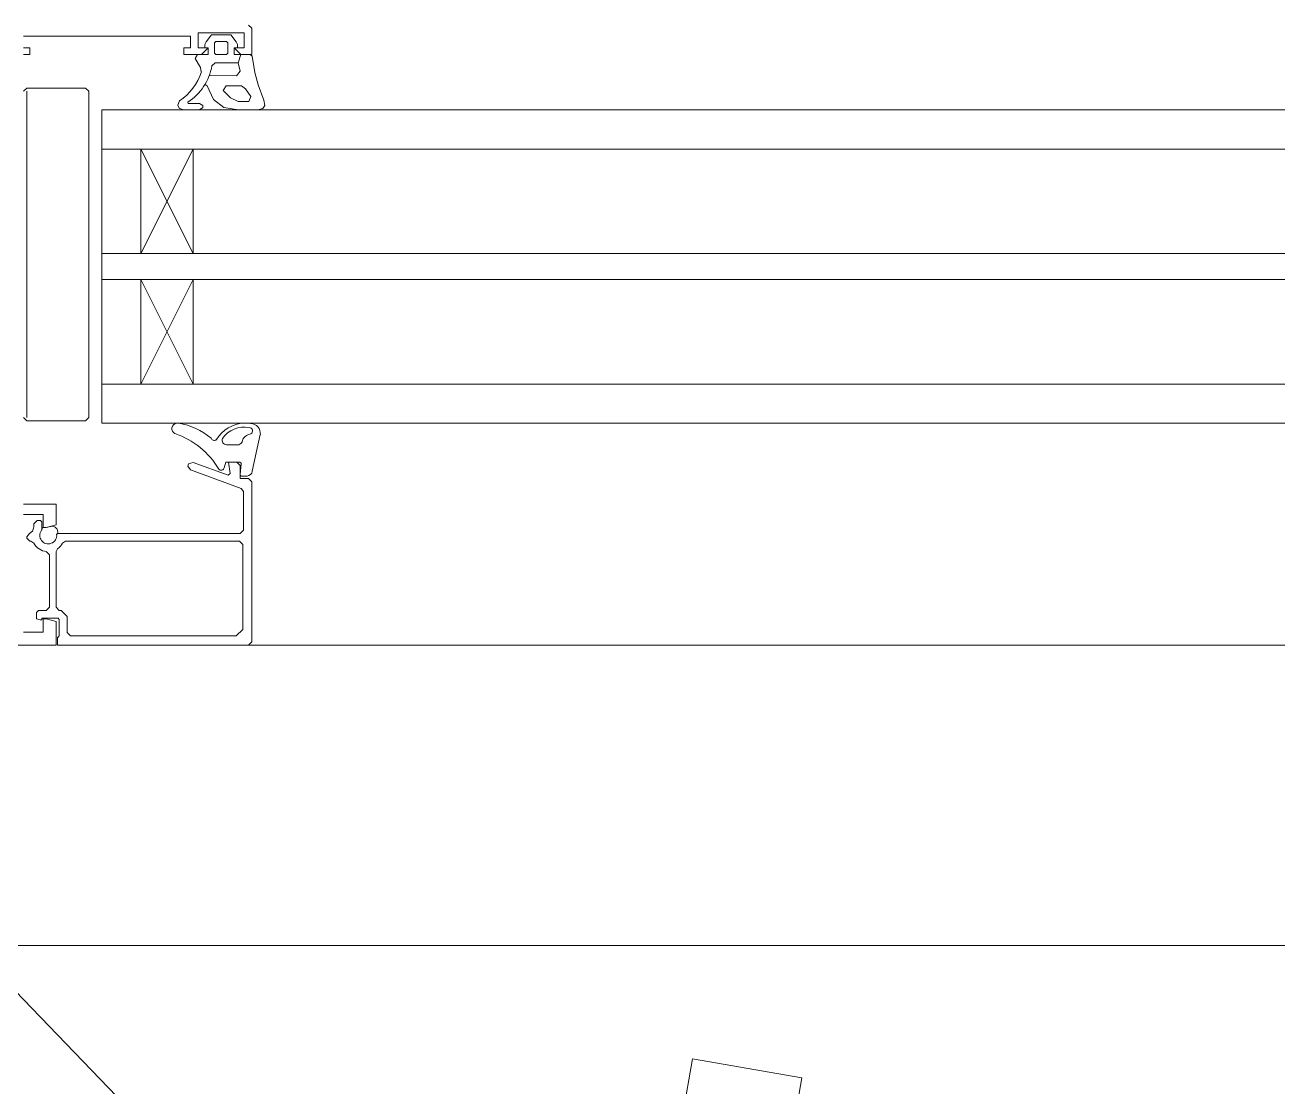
# Model space of a CAD drawing. Header units: metres. Extents: x 50 to 891, y -1294 to 247.
# Drawn here: x 297.819 to 298.779, y -1202.127 to -1201.314 of the extents above; entities that cross this region are included whole.
import ezdxf

# ---------------------------------------------------------------- set-up
doc = ezdxf.new("R2010")
doc.units = ezdxf.units.M
for name, color, linetype, lineweight in [('A-DETL-GENF', 1, 'Continuous', 9), ('A-GENM', 13, 'Continuous', 9), ('G-IMPT', 8, 'Continuous', 9)]:
    doc.layers.add(name, color=color, linetype=linetype, lineweight=lineweight)
doc.layers.add('ПЛАН', color=8, linetype='Continuous')

# ---------------------------------------------------------------- blocks, each defined once
blk = doc.blocks.new('Aluprof_MB-104-Passive-AERO_E_Alu_Door-Sgl-Inward-Opening_ENG_R-00290rfa - ДНМО 24х11 п-7406279--1В')
at = {"layer": 'A-DETL-GENF'}
for p, q in [((-418, 100), (418, 100)), ((418, 66), (-418, 66)), ((418, 18), (418, 66)), ((418, 60), (-418, 60)), ((412, 44), (404, 60)), ((412, 60), (404, 44)), ((404, 44), (404, 60)), ((412, 44), (412, 60)), ((418, 44), (-418, 44)), ((418, 40), (-418, 40)), ((412, 40), (404, 24)), ((412, 24), (404, 40)), ((404, 24), (404, 40)), ((412, 24), (412, 40)), ((418, 24), (-418, 24)), ((418, 18), (-418, 18))]:
    blk.add_line(p, q, dxfattribs=at)
at = {"layer": 'A-GENM'}
for p, q in [((310.73, 166.33), (313.31, 181)), ((327.47, 163.38), (330.1, 178.31)), ((439, 145.01), (406.84, 178.31)), ((310.73, 166.33), (327.47, 163.38))]:
    blk.add_line(p, q, dxfattribs=at)
at = {"layer": 'G-IMPT'}
for p, q in [((425.8, 81.81), (426.5, 82)), ((393.7, 67.74), (394.94, 73.36)), ((395.74, 74.1), (396.6, 74.1)), ((396.8, 73.88), (396.65, 72.22)), ((396.99, 69.3), (398.86, 69.3)), ((396.32, 68.34), (396.49, 68.84)), ((401.25, 68.31), (401.2, 68.4)), ((396.21, 66), (395.65, 66)), ((406.54, 66), (406.27, 66)), ((429.5, 15.15), (429.5, 65.15))]:
    blk.add_line(p, q, dxfattribs=at)
at = {"layer": 'G-IMPT', "flags": 128}
for points in [[(397.3, 72), (396.8, 72.5), (396.8, 74.5), (395.5, 74.5), (395, 75), (395, 99.5), (395.5, 100), (424.8, 100), (424.8, 98.8), (424.7, 98.8), (424.5, 98.6), (424.5, 96.1), (424.7, 95.9), (427.2, 95.9), (427.2, 96.15), (427.44, 96.15), (428, 96), (428, 95), (427.7, 94.7), (426.5, 94.7), (426, 94.2), (426, 86.18), (426.45, 85.69)], [(499, 100), (425, 100), (425, 96.4), (426.5, 96), (427, 96), (427, 98), (430, 98)], [(430, 80), (427, 80), (427, 82), (426.5, 82), (425, 81.6), (425, 78.4), (430, 78.4)], [(430, 15.15), (429.5, 14.65), (420.5, 14.65), (420, 15.15), (420, 65.15), (420.5, 65.65), (429.5, 65.65), (430, 65.15)], [(423.99, 84.37), (423.55, 84.1), (396.9, 84.1), (396.4, 84.6), (396.4, 97.6), (397.4, 98.6), (422.8, 98.6), (423.3, 98.1), (423.3, 95.6), (424.2, 94.7), (424.5, 94.7), (425, 94.2), (425, 85.67), (424.78, 85.26)], [(424.91, 83.07), (424.76, 82.9), (396.8, 82.9), (396.3, 82.4), (396.3, 76.46), (396.63, 75.99), (404.41, 73.16), (404.83, 72.58), (404.7, 72.21), (403.99, 72.04), (398.63, 73.99), (398.3, 73.71), (398.6, 72)], [(428.41, 84.37), (428.85, 84.1), (429, 84.1), (429.5, 83.6), (429.5, 83.4), (429.05, 82.9), (428.61, 82.54), (428.45, 82.11), (428.4, 81.89), (428.4, 81.4), (427.9, 80.9), (427.4, 80.9), (427.2, 81.1), (427.2, 82.32), (427.23, 82.41)], [(396.85, 72), (399, 72), (399.22, 72.83)], [(401.7, 8.5), (401.7, 9.5), (405.4, 9.5), (405.4, 8.5), (404.4, 8.5), (404.4, 6.7), (430, 6.7)], [(430, 8.5), (429, 8.5), (429, 9.5), (430, 9.5)], [(395.5, 5), (395, 5.5), (395, 9.5), (397.7, 9.5), (397.7, 8.5)], [(402.19, 14.11), (402.13, 14.11), (401.85, 14.32), (400.9, 16.42), (399.31, 17.64), (397.04, 18), (394.06, 18), (393.31, 17.8), (393.01, 17.31), (393.14, 16.49), (394.01, 14.18), (394.52, 12.25), (394.95, 9.78), (395.24, 9.5)], [(404.79, 16.82), (404.74, 17), (403.02, 17), (402.52, 17.35), (402.52, 17.65), (403.02, 18), (405.5, 18), (406.15, 17.74), (406.35, 17.27), (406.07, 16.63)], [(397.08, 10.8), (396.78, 12.09), (397.37, 12.8), (401.53, 12.74)], [(402.74, 12.19), (402.86, 11.51), (403.67, 10.1), (403.32, 9.5)], [(401.11, 11.25), (400.61, 10.8), (397.08, 10.8), (396.7, 9.5), (397.7, 8.5), (396.2, 8.5), (396.2, 6.2), (403.2, 6.2), (403.2, 8.5), (401.7, 8.5), (402.7, 9.5)], [(402.2, 8.5), (402.2, 7.97), (401.99, 7.56), (401.16, 6.5), (398.24, 6.5), (397.41, 7.56), (397.2, 7.97), (397.2, 8.5)]]:
    blk.add_lwpolyline(points, dxfattribs=at)
for points in [[(398.95, 14.3), (396.59, 14.3), (395.96, 14.79), (395.14, 15.94), (395.48, 16.73), (397.09, 16.69), (398.28, 16.17), (399.4, 15.02)], [(398.7, 7.7), (398.9, 7.5), (400.5, 7.5), (400.7, 7.7), (400.7, 9.3), (400.5, 9.5), (398.9, 9.5), (398.7, 9.3)]]:
    blk.add_lwpolyline(points, close=True, dxfattribs=at)
at = {"layer": 'G-IMPT'}
for centre, radius, start, end in [((426.2, 83.2), 2.5, 124.5181, 152.1819), ((426.2, 83.2), 1.3, 322.4765, 185.9378), ((426.2, 83.2), 2.5, 27.8181, 84.2608), ((425.61, 82.68), 0.883, 165.308, 282.5177), ((430.8, 80.12), 4.24, 147.3213, 153.6588), ((395.74, 73.3), 0.8, 90, 175.7208), ((396.6, 73.9), 0.2, 355, 90), ((399.71, 72.7), 0.5, 44.7824, 165), ((410.71, 79.34), 12.37, 210.5629, 251.5218), ((396.85, 72.2), 0.2, 175, 270), ((397.16, 68.61), 0.711, 104.2724, 161.4484), ((398.86, 68.6), 0.7, 339.6061, 90), ((395.26, 67.62), 1.57, 175.4519, 267.0238), ((395.43, 67.2), 0.538, 121.6612, 266.6979), ((394.99, 69.28), 1.63, 275.4564, 324.6225), ((396.17, 70.67), 4.07, 259.1599, 325.4218), ((395.93, 71.25), 5.26, 273.0289, 328.6549), ((400.76, 68.15), 0.501, 29.4853, 133.8944), ((407.84, 76.05), 10.17, 229.5592, 260.6861), ((406.41, 66.84), 0.856, 279.2972, 63.2273), ((395.93, 71.25), 5.26, 261.8499, 266.9711), ((406.41, 66.84), 0.856, 256.0438, 260.7028), ((409.52, 9.7), 8.55, 123.5685, 169.5359), ((411.12, 9.38), 8.84, 124.8599, 161.5024)]:
    blk.add_arc(centre, radius, start, end, dxfattribs=at)
blk = doc.blocks.new('Aluprof_MB-104-Passive-AERO_E_Alu_Door-Sgl-Inward-Opening_ENG_R-00290rfa - ДНМО 24х11 п-7406279--1Г')
at = {"layer": 'A-DETL-GENF'}
for p, q in [((-418, 100), (418, 100)), ((418, 66), (-418, 66)), ((418, 18), (418, 66)), ((418, 60), (-418, 60)), ((412, 44), (404, 60)), ((412, 60), (404, 44)), ((404, 44), (404, 60)), ((412, 44), (412, 60)), ((418, 44), (-418, 44)), ((418, 40), (-418, 40)), ((412, 40), (404, 24)), ((412, 24), (404, 40)), ((404, 24), (404, 40)), ((412, 24), (412, 40)), ((418, 24), (-418, 24)), ((418, 18), (-418, 18))]:
    blk.add_line(p, q, dxfattribs=at)
at = {"layer": 'A-GENM'}
for p, q in [((310.73, 166.33), (313.31, 181)), ((327.47, 163.38), (330.1, 178.31)), ((439, 145.01), (406.84, 178.31)), ((310.73, 166.33), (327.47, 163.38))]:
    blk.add_line(p, q, dxfattribs=at)
at = {"layer": 'G-IMPT'}
for p, q in [((425.8, 81.81), (426.5, 82)), ((393.7, 67.74), (394.94, 73.36)), ((395.74, 74.1), (396.6, 74.1)), ((396.8, 73.88), (396.65, 72.22)), ((396.99, 69.3), (398.86, 69.3)), ((396.32, 68.34), (396.49, 68.84)), ((401.25, 68.31), (401.2, 68.4)), ((396.21, 66), (395.65, 66)), ((406.54, 66), (406.27, 66)), ((429.5, 15.15), (429.5, 65.15))]:
    blk.add_line(p, q, dxfattribs=at)
at = {"layer": 'G-IMPT', "flags": 128}
for points in [[(397.3, 72), (396.8, 72.5), (396.8, 74.5), (395.5, 74.5), (395, 75), (395, 99.5), (395.5, 100), (424.8, 100), (424.8, 98.8), (424.7, 98.8), (424.5, 98.6), (424.5, 96.1), (424.7, 95.9), (427.2, 95.9), (427.2, 96.15), (427.44, 96.15), (428, 96), (428, 95), (427.7, 94.7), (426.5, 94.7), (426, 94.2), (426, 86.18), (426.45, 85.69)], [(499, 100), (425, 100), (425, 96.4), (426.5, 96), (427, 96), (427, 98), (430, 98)], [(430, 80), (427, 80), (427, 82), (426.5, 82), (425, 81.6), (425, 78.4), (430, 78.4)], [(430, 15.15), (429.5, 14.65), (420.5, 14.65), (420, 15.15), (420, 65.15), (420.5, 65.65), (429.5, 65.65), (430, 65.15)], [(423.99, 84.37), (423.55, 84.1), (396.9, 84.1), (396.4, 84.6), (396.4, 97.6), (397.4, 98.6), (422.8, 98.6), (423.3, 98.1), (423.3, 95.6), (424.2, 94.7), (424.5, 94.7), (425, 94.2), (425, 85.67), (424.78, 85.26)], [(424.91, 83.07), (424.76, 82.9), (396.8, 82.9), (396.3, 82.4), (396.3, 76.46), (396.63, 75.99), (404.41, 73.16), (404.83, 72.58), (404.7, 72.21), (403.99, 72.04), (398.63, 73.99), (398.3, 73.71), (398.6, 72)], [(428.41, 84.37), (428.85, 84.1), (429, 84.1), (429.5, 83.6), (429.5, 83.4), (429.05, 82.9), (428.61, 82.54), (428.45, 82.11), (428.4, 81.89), (428.4, 81.4), (427.9, 80.9), (427.4, 80.9), (427.2, 81.1), (427.2, 82.32), (427.23, 82.41)], [(396.85, 72), (399, 72), (399.22, 72.83)], [(401.7, 8.5), (401.7, 9.5), (405.4, 9.5), (405.4, 8.5), (404.4, 8.5), (404.4, 6.7), (430, 6.7)], [(430, 8.5), (429, 8.5), (429, 9.5), (430, 9.5)], [(395.5, 5), (395, 5.5), (395, 9.5), (397.7, 9.5), (397.7, 8.5)], [(402.19, 14.11), (402.13, 14.11), (401.85, 14.32), (400.9, 16.42), (399.31, 17.64), (397.04, 18), (394.06, 18), (393.31, 17.8), (393.01, 17.31), (393.14, 16.49), (394.01, 14.18), (394.52, 12.25), (394.95, 9.78), (395.24, 9.5)], [(404.79, 16.82), (404.74, 17), (403.02, 17), (402.52, 17.35), (402.52, 17.65), (403.02, 18), (405.5, 18), (406.15, 17.74), (406.35, 17.27), (406.07, 16.63)], [(397.08, 10.8), (396.78, 12.09), (397.37, 12.8), (401.53, 12.74)], [(402.74, 12.19), (402.86, 11.51), (403.67, 10.1), (403.32, 9.5)], [(401.11, 11.25), (400.61, 10.8), (397.08, 10.8), (396.7, 9.5), (397.7, 8.5), (396.2, 8.5), (396.2, 6.2), (403.2, 6.2), (403.2, 8.5), (401.7, 8.5), (402.7, 9.5)], [(402.2, 8.5), (402.2, 7.97), (401.99, 7.56), (401.16, 6.5), (398.24, 6.5), (397.41, 7.56), (397.2, 7.97), (397.2, 8.5)]]:
    blk.add_lwpolyline(points, dxfattribs=at)
for points in [[(398.95, 14.3), (396.59, 14.3), (395.96, 14.79), (395.14, 15.94), (395.48, 16.73), (397.09, 16.69), (398.28, 16.17), (399.4, 15.02)], [(398.7, 7.7), (398.9, 7.5), (400.5, 7.5), (400.7, 7.7), (400.7, 9.3), (400.5, 9.5), (398.9, 9.5), (398.7, 9.3)]]:
    blk.add_lwpolyline(points, close=True, dxfattribs=at)
at = {"layer": 'G-IMPT'}
for centre, radius, start, end in [((426.2, 83.2), 2.5, 124.5181, 152.1819), ((426.2, 83.2), 1.3, 322.4765, 185.9378), ((426.2, 83.2), 2.5, 27.8181, 84.2608), ((425.61, 82.68), 0.883, 165.308, 282.5177), ((430.8, 80.12), 4.24, 147.3213, 153.6588), ((395.74, 73.3), 0.8, 90, 175.7208), ((396.6, 73.9), 0.2, 355, 90), ((399.71, 72.7), 0.5, 44.7824, 165), ((410.71, 79.34), 12.37, 210.5629, 251.5218), ((396.85, 72.2), 0.2, 175, 270), ((397.16, 68.61), 0.711, 104.2724, 161.4484), ((398.86, 68.6), 0.7, 339.6061, 90), ((395.26, 67.62), 1.57, 175.4519, 267.0238), ((395.43, 67.2), 0.538, 121.6612, 266.6979), ((394.99, 69.28), 1.63, 275.4564, 324.6225), ((396.17, 70.67), 4.07, 259.1599, 325.4218), ((395.93, 71.25), 5.26, 273.0289, 328.6549), ((400.76, 68.15), 0.501, 29.4853, 133.8944), ((407.84, 76.05), 10.17, 229.5592, 260.6861), ((406.41, 66.84), 0.856, 279.2972, 63.2273), ((395.93, 71.25), 5.26, 261.8499, 266.9711), ((406.41, 66.84), 0.856, 256.0438, 260.7028), ((409.52, 9.7), 8.55, 123.5685, 169.5359), ((411.12, 9.38), 8.84, 124.8599, 161.5024)]:
    blk.add_arc(centre, radius, start, end, dxfattribs=at)

msp = doc.modelspace()

# ---------------------------------------------------------------- linework, layer by layer
at = {"layer": 'ПЛАН', "color": 8, "lineweight": 13}
for p, q in [((302.9703, -1202.01891), (296.9703, -1202.01891)), ((296.9703, -1202.01893), (302.9703, -1202.01893)), ((296.9703, -1202.01893), (302.9703, -1202.01893))]:
    msp.add_line(p, q, dxfattribs=at)

# ---------------------------------------------------------------- block references
at = {"layer": 'ПЛАН', "color": 8, "lineweight": 13, "xscale": 0.005, "yscale": 0.005, "zscale": 0.005}
for name, rotation in [('Aluprof_MB-104-Passive-AERO_E_Alu_Door-Sgl-Inward-Opening_ENG_R-00290rfa - ДНМО 24х11 п-7406279--1В', 180.0000115811491), ('Aluprof_MB-104-Passive-AERO_E_Alu_Door-Sgl-Inward-Opening_ENG_R-00290rfa - ДНМО 24х11 п-7406279--1Г', 179.9999999882222)]:
    msp.add_blockref(name, (299.96765, -1201.28882), dxfattribs=dict(at, rotation=rotation))

doc.saveas('drawing.dxf')
